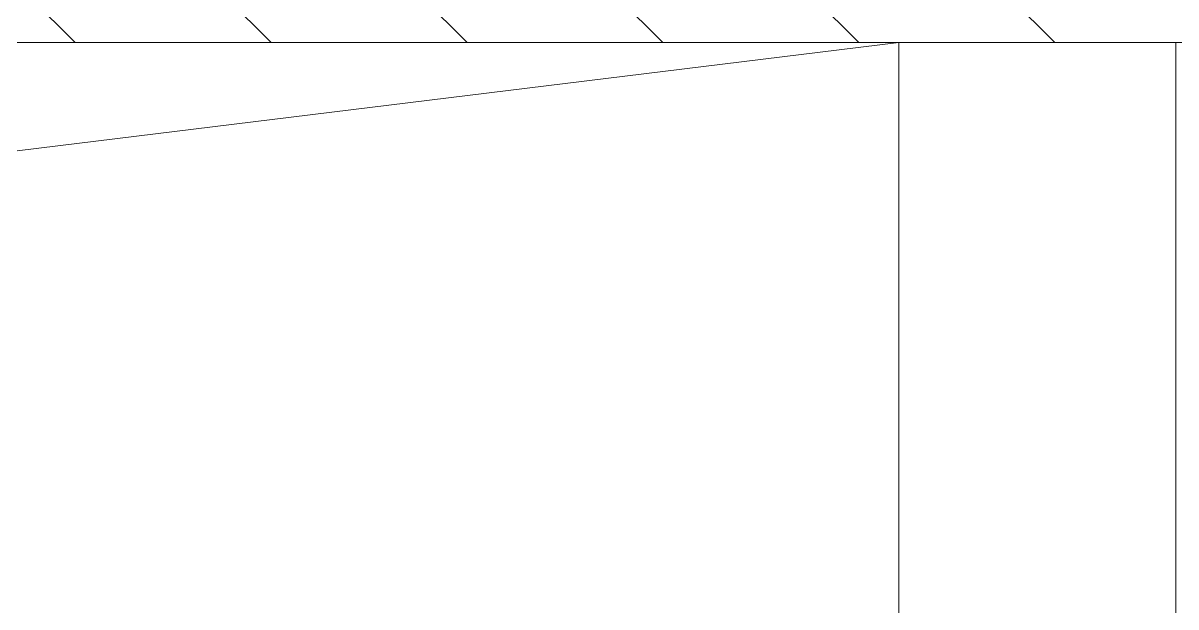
# Model space of a CAD drawing. Header units: millimetres. Extents: x -17017 to 628417, y -109036 to 199237.
# Drawn here: x 344904.7 to 345320.7, y -81185.9 to -80975.3 of the extents above; entities that cross this region are included whole.
import ezdxf

# ---------------------------------------------------------------- set-up
doc = ezdxf.new("R2010")
doc.units = ezdxf.units.MM
for name, color, linetype, lineweight in [('A-FLOR-____-OTLN', 7, 'Continuous', 9), ('A-GENM-____-OTLN', 7, 'Continuous', 9), ('A-WALL-____-MCUT-3', 7, 'Continuous', 9), ('A-WALL-____-PATT-1', 7, 'Continuous', 9), ('A-WALL-FNSH-MCUT-1', 7, 'Continuous', 9)]:
    doc.layers.add(name, color=color, linetype=linetype, lineweight=lineweight)

# ---------------------------------------------------------------- blocks, each defined once
blk = doc.blocks.new('AR_Отверстие прямоугольное _в плите_ - AR_Отверстие прямоугольное _в плите_-30552596-АР1_План отверстий 3 этажа в осях 1-64_А-ГГ')
at = {"layer": 'A-GENM-____-OTLN'}
for p in [(-215, 90), (275, -150)]:
    blk.add_line(p, (275, 150), dxfattribs=at)

msp = doc.modelspace()

# ---------------------------------------------------------------- hatches: boundary and pattern name
at = {"layer": 'A-WALL-____-PATT-1'}
h = msp.add_hatch(dxfattribs=at)
h.set_pattern_fill('FP_6', color=256, style=0, pattern_type=2)
h.set_pattern_definition([(135, (283770.707, -86863.456), (-35.35534, -35.35534), [])])
h.paths.add_polyline_path([(346120.71, -80982.41), (346120.71, -80782.41), (343620.71, -80782.41), (343620.71, -80982.41), (345618.28, -80982.41)], flags=0)

# ---------------------------------------------------------------- linework, layer by layer
at = {"layer": 'A-FLOR-____-OTLN'}
msp.add_line((345220.71, -80982.41), (345220.71, -81282.41), dxfattribs=at)
at = {"layer": 'A-WALL-____-MCUT-3'}
msp.add_line((343620.71, -80982.41), (346120.71, -80982.41), dxfattribs=at)
at = {"layer": 'A-WALL-FNSH-MCUT-1'}
msp.add_line((345320.71, -80982.41), (345320.71, -81282.41), dxfattribs=at)

# ---------------------------------------------------------------- block references
at = {"layer": 'A-GENM-____-OTLN'}
msp.add_blockref('AR_Отверстие прямоугольное _в плите_ - AR_Отверстие прямоугольное _в плите_-30552596-АР1_План отверстий 3 этажа в осях 1-64_А-ГГ', (344945.71, -81132.41), dxfattribs=at)

doc.saveas('drawing.dxf')
